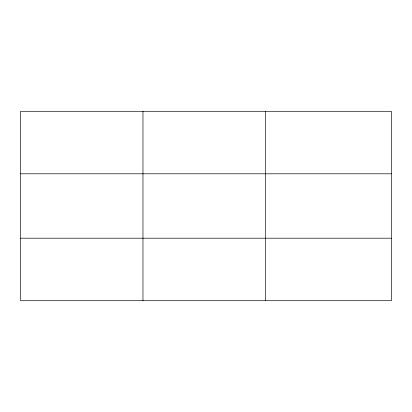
<?xml version="1.0" encoding="UTF-8"?>
<svg xmlns="http://www.w3.org/2000/svg" width="412" height="412" viewBox="0 0 412 412"><rect width="100%" height="100%" fill="white"/><g stroke="black" fill="none" stroke-linecap="round" stroke-linejoin="round"><path stroke-width="0.62" d="M142.964 300.703L142.964 111.297M265.328 300.703L265.328 111.297M391.4 238.198L391.4 300.703L20.6 300.703L20.6 111.297L391.4 111.297L391.4 238.198L20.6 238.198M20.6 173.802L391.4 173.802"/></g></svg>
